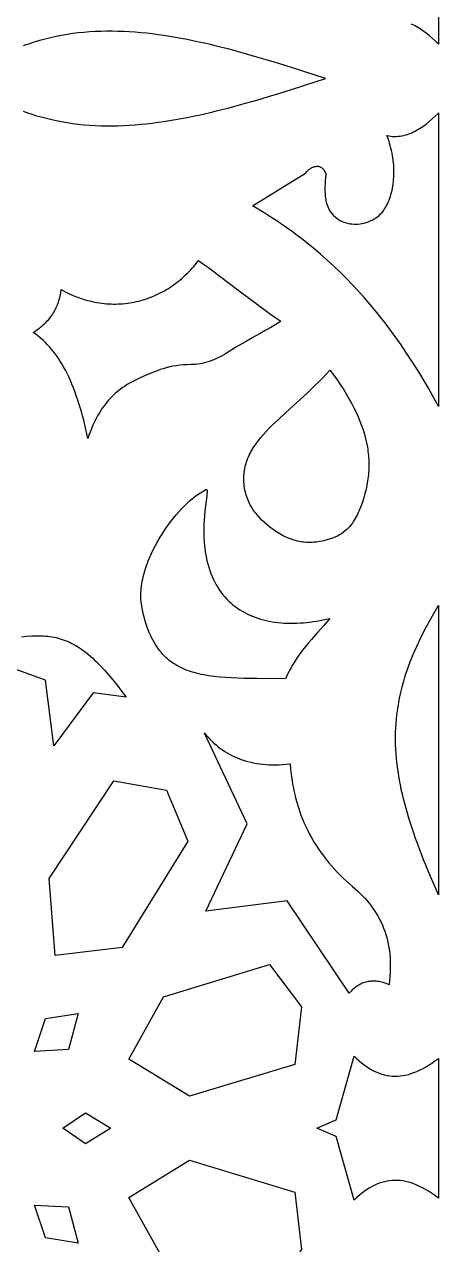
# Model space of a CAD drawing. Extents: x -575 to 575, y -425 to 425.
# Drawn here: x -468 to -435, y -176.4 to -79.3 of the extents above; entities that cross this region are included whole.
import ezdxf

# ---------------------------------------------------------------- set-up
doc = ezdxf.new("R2010")
doc.units = 0
doc.layers.add('LAYER_1', color=18, linetype='CONTINUOUS')

msp = doc.modelspace()

# ---------------------------------------------------------------- linework, layer by layer
at = {"layer": 'LAYER_1'}
for points in [[(-435, -57.489), (-435, -80.874), (-435.042, -80.829), (-435.267, -80.606), (-435.5, -80.389), (-435.741, -80.18), (-435.99, -79.98), (-436.247, -79.793), (-436.377, -79.704), (-436.51, -79.62), (-436.644, -79.539), (-436.78, -79.463), (-436.917, -79.392), (-437.056, -79.325), (-437.196, -79.264)], [(-468.048, -80.983), (-467.834, -80.904), (-467.621, -80.828), (-467.406, -80.755), (-467.191, -80.685), (-466.976, -80.618), (-466.76, -80.554), (-466.327, -80.435), (-465.891, -80.327), (-465.454, -80.23), (-465.014, -80.143), (-464.573, -80.068), (-464.13, -80.002), (-463.686, -79.947), (-463.24, -79.901), (-462.792, -79.865), (-462.344, -79.839), (-461.893, -79.821), (-461.442, -79.812), (-460.989, -79.812), (-460.535, -79.82), (-460.08, -79.837), (-459.624, -79.861), (-459.167, -79.892), (-458.709, -79.931), (-458.251, -79.977), (-457.792, -80.03), (-457.332, -80.09), (-456.871, -80.155), (-456.411, -80.227), (-455.949, -80.305), (-455.488, -80.388), (-455.026, -80.477), (-454.564, -80.571), (-454.101, -80.669), (-453.639, -80.772), (-453.177, -80.88), (-452.715, -80.991), (-452.253, -81.106), (-451.791, -81.225), (-451.33, -81.348), (-450.408, -81.601), (-449.489, -81.865), (-448.572, -82.137), (-447.659, -82.416), (-446.749, -82.699), (-445.844, -82.984), (-444.042, -83.584), (-444.096, -83.602), (-444.042, -83.621), (-445.844, -84.221), (-446.749, -84.506), (-447.659, -84.789), (-448.572, -85.068), (-449.489, -85.34), (-450.408, -85.604), (-451.33, -85.857), (-451.791, -85.98), (-452.253, -86.099), (-452.715, -86.214), (-453.177, -86.325), (-453.639, -86.433), (-454.101, -86.536), (-454.564, -86.634), (-455.026, -86.728), (-455.488, -86.817), (-455.949, -86.9), (-456.411, -86.978), (-456.871, -87.049), (-457.332, -87.115), (-457.792, -87.175), (-458.251, -87.228), (-458.709, -87.274), (-459.167, -87.313), (-459.624, -87.344), (-460.08, -87.368), (-460.535, -87.384), (-460.989, -87.393), (-461.442, -87.393), (-461.893, -87.384), (-462.344, -87.366), (-462.792, -87.34), (-463.24, -87.304), (-463.686, -87.258), (-464.13, -87.203), (-464.573, -87.137), (-465.014, -87.062), (-465.454, -86.975), (-465.891, -86.878), (-466.327, -86.77), (-466.76, -86.651), (-466.976, -86.587), (-467.191, -86.52), (-467.406, -86.45), (-467.621, -86.377), (-467.834, -86.301), (-468.048, -86.222)], [(-468.201, -128.041), (-467.788, -128), (-467.391, -127.973), (-467.009, -127.962), (-466.824, -127.962), (-466.641, -127.967), (-466.462, -127.975), (-466.286, -127.988), (-466.112, -128.004), (-465.942, -128.026), (-465.773, -128.051), (-465.607, -128.081), (-465.444, -128.116), (-465.282, -128.156), (-465.122, -128.2), (-464.964, -128.249), (-464.807, -128.303), (-464.652, -128.362), (-464.498, -128.426), (-464.345, -128.495), (-464.193, -128.569), (-464.042, -128.649), (-463.892, -128.734), (-463.742, -128.825), (-463.592, -128.921), (-463.443, -129.023), (-463.293, -129.13), (-463.143, -129.243), (-462.993, -129.362), (-462.843, -129.487), (-462.692, -129.619), (-462.54, -129.756), (-462.387, -129.899), (-462.233, -130.049), (-461.921, -130.367), (-461.603, -130.712), (-461.277, -131.083), (-460.943, -131.481), (-460.598, -131.907), (-460.242, -132.362), (-459.874, -132.846), (-462.497, -132.495), (-465.635, -136.721), (-466.298, -131.508), (-474.191, -128.673)]]:
    msp.add_lwpolyline(points, dxfattribs=at)
for points in [[(-435, -109.716), (-435.149, -109.439), (-435.477, -108.846), (-435.812, -108.256), (-436.153, -107.671), (-436.503, -107.09), (-436.86, -106.514), (-437.225, -105.942), (-437.598, -105.376), (-437.98, -104.814), (-438.37, -104.258), (-438.77, -103.708), (-439.18, -103.163), (-439.599, -102.624), (-440.028, -102.091), (-440.468, -101.564), (-440.919, -101.044), (-441.38, -100.53), (-441.853, -100.023), (-442.337, -99.523), (-442.833, -99.03), (-443.342, -98.544), (-443.863, -98.065), (-444.396, -97.595), (-444.943, -97.132), (-445.503, -96.677), (-445.789, -96.453), (-446.077, -96.23), (-446.369, -96.01), (-446.665, -95.792), (-446.964, -95.576), (-447.267, -95.362), (-447.574, -95.151), (-447.884, -94.941), (-448.198, -94.734), (-448.516, -94.529), (-448.837, -94.326), (-449.163, -94.126), (-449.492, -93.928), (-449.825, -93.732), (-445.592, -91.142), (-445.541, -91.077), (-445.487, -91.015), (-445.432, -90.957), (-445.376, -90.903), (-445.318, -90.853), (-445.26, -90.807), (-445.201, -90.765), (-445.141, -90.727), (-445.08, -90.694), (-445.019, -90.665), (-444.959, -90.641), (-444.898, -90.621), (-444.837, -90.605), (-444.777, -90.595), (-444.717, -90.589), (-444.659, -90.588), (-444.601, -90.591), (-444.544, -90.6), (-444.489, -90.613), (-444.435, -90.632), (-444.382, -90.656), (-444.332, -90.685), (-444.283, -90.719), (-444.237, -90.759), (-444.193, -90.804), (-444.152, -90.854), (-444.113, -90.91), (-444.078, -90.972), (-444.045, -91.039), (-444.015, -91.112), (-443.989, -91.191), (-443.967, -91.276), (-443.997, -91.522), (-444.021, -91.758), (-444.038, -91.983), (-444.049, -92.199), (-444.054, -92.405), (-444.051, -92.602), (-444.043, -92.789), (-444.028, -92.967), (-444.007, -93.137), (-443.979, -93.298), (-443.945, -93.451), (-443.904, -93.595), (-443.858, -93.732), (-443.805, -93.861), (-443.745, -93.983), (-443.679, -94.097), (-443.579, -94.246), (-443.471, -94.383), (-443.355, -94.509), (-443.232, -94.624), (-443.102, -94.728), (-442.966, -94.822), (-442.825, -94.905), (-442.679, -94.977), (-442.528, -95.039), (-442.374, -95.09), (-442.217, -95.131), (-442.057, -95.162), (-441.895, -95.184), (-441.732, -95.195), (-441.568, -95.196), (-441.404, -95.188), (-441.24, -95.171), (-441.077, -95.144), (-440.915, -95.107), (-440.755, -95.062), (-440.598, -95.007), (-440.445, -94.943), (-440.294, -94.871), (-440.149, -94.79), (-440.008, -94.7), (-439.872, -94.602), (-439.743, -94.495), (-439.62, -94.38), (-439.505, -94.257), (-439.397, -94.126), (-439.298, -93.987), (-439.207, -93.84), (-439.136, -93.709), (-439.068, -93.573), (-439.005, -93.433), (-438.945, -93.288), (-438.89, -93.139), (-438.838, -92.986), (-438.79, -92.829), (-438.747, -92.668), (-438.708, -92.504), (-438.673, -92.336), (-438.643, -92.166), (-438.617, -91.992), (-438.595, -91.815), (-438.578, -91.635), (-438.566, -91.453), (-438.558, -91.269), (-438.555, -91.082), (-438.557, -90.894), (-438.564, -90.703), (-438.575, -90.511), (-438.591, -90.318), (-438.613, -90.123), (-438.639, -89.927), (-438.671, -89.73), (-438.708, -89.532), (-438.75, -89.333), (-438.798, -89.134), (-438.85, -88.935), (-438.909, -88.736), (-438.973, -88.537), (-439.042, -88.337), (-439.117, -88.139), (-438.964, -88.17), (-438.812, -88.193), (-438.66, -88.207), (-438.51, -88.213), (-438.36, -88.211), (-438.211, -88.201), (-438.062, -88.184), (-437.915, -88.16), (-437.769, -88.129), (-437.624, -88.091), (-437.48, -88.047), (-437.337, -87.997), (-437.196, -87.941), (-437.056, -87.88), (-436.917, -87.813), (-436.78, -87.742), (-436.644, -87.666), (-436.51, -87.585), (-436.377, -87.501), (-436.247, -87.412), (-435.99, -87.225), (-435.741, -87.025), (-435.5, -86.816), (-435.267, -86.599), (-435.042, -86.376), (-435, -86.331)], [(-453.724, -98.369), (-453.33, -98.654), (-452.528, -99.248), (-450.886, -100.496), (-450.053, -101.127), (-449.216, -101.749), (-448.798, -102.053), (-448.381, -102.351), (-447.964, -102.641), (-447.549, -102.921), (-447.755, -103.058), (-447.958, -103.187), (-448.367, -103.431), (-448.795, -103.672), (-449.262, -103.929), (-449.785, -104.219), (-450.384, -104.562), (-451.079, -104.975), (-451.468, -105.213), (-451.888, -105.475), (-452.053, -105.577), (-452.222, -105.673), (-452.393, -105.765), (-452.566, -105.851), (-452.741, -105.931), (-452.918, -106.006), (-453.096, -106.075), (-453.275, -106.137), (-453.455, -106.193), (-453.634, -106.242), (-453.814, -106.284), (-453.993, -106.319), (-454.172, -106.346), (-454.349, -106.365), (-454.525, -106.376), (-454.699, -106.379), (-455.015, -106.383), (-455.318, -106.399), (-455.609, -106.425), (-455.89, -106.463), (-456.162, -106.509), (-456.425, -106.565), (-456.681, -106.629), (-456.93, -106.701), (-457.174, -106.779), (-457.413, -106.864), (-457.649, -106.954), (-457.883, -107.049), (-458.349, -107.251), (-458.817, -107.463), (-459.131, -107.613), (-459.439, -107.773), (-459.741, -107.946), (-459.889, -108.038), (-460.036, -108.134), (-460.182, -108.234), (-460.325, -108.338), (-460.467, -108.447), (-460.606, -108.561), (-460.744, -108.681), (-460.88, -108.805), (-461.014, -108.936), (-461.146, -109.072), (-461.276, -109.215), (-461.403, -109.364), (-461.528, -109.52), (-461.651, -109.682), (-461.772, -109.852), (-461.89, -110.029), (-462.006, -110.214), (-462.12, -110.407), (-462.23, -110.608), (-462.339, -110.818), (-462.444, -111.036), (-462.547, -111.263), (-462.647, -111.5), (-462.745, -111.746), (-462.839, -112.001), (-462.931, -112.267), (-463.006, -111.894), (-463.085, -111.527), (-463.167, -111.167), (-463.253, -110.813), (-463.342, -110.465), (-463.435, -110.124), (-463.531, -109.789), (-463.632, -109.461), (-463.736, -109.14), (-463.844, -108.826), (-463.955, -108.518), (-464.071, -108.218), (-464.191, -107.925), (-464.314, -107.639), (-464.442, -107.36), (-464.574, -107.088), (-464.71, -106.824), (-464.85, -106.568), (-464.994, -106.319), (-465.143, -106.078), (-465.296, -105.844), (-465.453, -105.619), (-465.615, -105.401), (-465.782, -105.192), (-465.953, -104.991), (-466.128, -104.798), (-466.309, -104.613), (-466.493, -104.437), (-466.683, -104.269), (-466.878, -104.109), (-467.077, -103.959), (-467.281, -103.817), (-467.147, -103.733), (-467.019, -103.647), (-466.895, -103.559), (-466.775, -103.47), (-466.66, -103.379), (-466.55, -103.287), (-466.444, -103.193), (-466.343, -103.097), (-466.245, -103), (-466.152, -102.902), (-466.064, -102.802), (-465.979, -102.701), (-465.898, -102.598), (-465.822, -102.494), (-465.749, -102.388), (-465.68, -102.282), (-465.615, -102.174), (-465.554, -102.064), (-465.496, -101.953), (-465.442, -101.842), (-465.391, -101.728), (-465.344, -101.614), (-465.3, -101.499), (-465.26, -101.382), (-465.222, -101.264), (-465.188, -101.145), (-465.13, -100.904), (-465.083, -100.659), (-465.047, -100.41), (-464.858, -100.511), (-464.669, -100.608), (-464.48, -100.7), (-464.29, -100.787), (-464.1, -100.869), (-463.91, -100.947), (-463.719, -101.019), (-463.529, -101.087), (-463.338, -101.151), (-463.148, -101.209), (-462.958, -101.263), (-462.767, -101.312), (-462.577, -101.357), (-462.387, -101.397), (-462.197, -101.433), (-462.007, -101.464), (-461.818, -101.49), (-461.629, -101.512), (-461.441, -101.53), (-461.253, -101.543), (-461.065, -101.551), (-460.878, -101.556), (-460.692, -101.555), (-460.506, -101.551), (-460.321, -101.542), (-460.137, -101.529), (-459.953, -101.512), (-459.77, -101.49), (-459.588, -101.465), (-459.407, -101.435), (-459.227, -101.4), (-459.048, -101.362), (-458.87, -101.32), (-458.693, -101.273), (-458.517, -101.223), (-458.342, -101.168), (-458.169, -101.109), (-457.997, -101.047), (-457.826, -100.98), (-457.656, -100.909), (-457.488, -100.835), (-457.321, -100.756), (-457.156, -100.674), (-456.993, -100.588), (-456.831, -100.498), (-456.67, -100.404), (-456.511, -100.307), (-456.354, -100.205), (-456.199, -100.1), (-456.046, -99.991), (-455.894, -99.879), (-455.745, -99.763), (-455.597, -99.643), (-455.451, -99.52), (-455.307, -99.393), (-455.166, -99.262), (-455.026, -99.128), (-454.889, -98.991), (-454.754, -98.85), (-454.621, -98.705), (-454.491, -98.557), (-454.362, -98.406), (-454.237, -98.251), (-454.113, -98.093)], [(-443.361, -107.204), (-443.087, -107.588), (-442.828, -107.968), (-442.582, -108.344), (-442.351, -108.716), (-442.134, -109.085), (-441.931, -109.45), (-441.743, -109.811), (-441.568, -110.169), (-441.407, -110.525), (-441.26, -110.878), (-441.128, -111.228), (-441.009, -111.576), (-440.904, -111.922), (-440.812, -112.266), (-440.735, -112.608), (-440.671, -112.948), (-440.644, -113.118), (-440.621, -113.287), (-440.601, -113.457), (-440.584, -113.625), (-440.571, -113.794), (-440.561, -113.962), (-440.555, -114.131), (-440.552, -114.299), (-440.552, -114.467), (-440.556, -114.634), (-440.563, -114.802), (-440.573, -114.97), (-440.587, -115.137), (-440.604, -115.305), (-440.624, -115.472), (-440.648, -115.64), (-440.706, -115.975), (-440.776, -116.311), (-440.86, -116.647), (-440.957, -116.985), (-441.068, -117.323), (-441.191, -117.662), (-441.328, -118.003), (-441.396, -118.161), (-441.466, -118.311), (-441.538, -118.453), (-441.611, -118.588), (-441.686, -118.716), (-441.762, -118.838), (-441.839, -118.952), (-441.917, -119.06), (-441.995, -119.162), (-442.075, -119.258), (-442.155, -119.348), (-442.236, -119.433), (-442.318, -119.512), (-442.4, -119.587), (-442.564, -119.721), (-442.729, -119.838), (-442.893, -119.938), (-443.055, -120.025), (-443.216, -120.1), (-443.373, -120.165), (-443.527, -120.221), (-443.819, -120.314), (-443.978, -120.36), (-444.137, -120.401), (-444.294, -120.436), (-444.451, -120.465), (-444.606, -120.49), (-444.76, -120.509), (-444.913, -120.523), (-445.065, -120.532), (-445.216, -120.536), (-445.366, -120.535), (-445.515, -120.529), (-445.663, -120.517), (-445.81, -120.501), (-445.956, -120.48), (-446.101, -120.454), (-446.245, -120.424), (-446.388, -120.388), (-446.53, -120.348), (-446.671, -120.304), (-446.812, -120.254), (-446.951, -120.2), (-447.09, -120.142), (-447.227, -120.079), (-447.364, -120.011), (-447.5, -119.939), (-447.635, -119.863), (-447.769, -119.782), (-447.902, -119.698), (-448.035, -119.608), (-448.167, -119.515), (-448.428, -119.316), (-448.65, -119.133), (-448.865, -118.944), (-449.07, -118.75), (-449.265, -118.55), (-449.448, -118.343), (-449.536, -118.236), (-449.62, -118.127), (-449.701, -118.017), (-449.779, -117.904), (-449.854, -117.788), (-449.925, -117.671), (-449.993, -117.551), (-450.056, -117.428), (-450.117, -117.303), (-450.173, -117.175), (-450.225, -117.044), (-450.273, -116.91), (-450.317, -116.773), (-450.356, -116.633), (-450.391, -116.49), (-450.422, -116.344), (-450.448, -116.194), (-450.469, -116.04), (-450.486, -115.884), (-450.497, -115.723), (-450.504, -115.559), (-450.505, -115.391), (-450.501, -115.242), (-450.492, -115.094), (-450.478, -114.949), (-450.459, -114.805), (-450.434, -114.662), (-450.405, -114.521), (-450.371, -114.382), (-450.332, -114.245), (-450.289, -114.108), (-450.241, -113.973), (-450.188, -113.839), (-450.132, -113.707), (-450.071, -113.575), (-450.006, -113.445), (-449.937, -113.315), (-449.864, -113.187), (-449.787, -113.059), (-449.706, -112.932), (-449.535, -112.681), (-449.349, -112.431), (-449.15, -112.184), (-448.939, -111.938), (-448.717, -111.693), (-448.484, -111.448), (-448.241, -111.203), (-447.989, -110.957), (-447.729, -110.709), (-447.187, -110.209), (-446.036, -109.169), (-445.441, -108.621), (-445.141, -108.338), (-444.841, -108.049), (-444.541, -107.752), (-444.241, -107.448), (-443.944, -107.136), (-443.649, -106.815)], [(-453.475, -116.323), (-453.462, -116.329), (-453.452, -116.339), (-453.444, -116.354), (-453.432, -116.399), (-453.428, -116.466), (-453.431, -116.559), (-453.442, -116.68), (-453.459, -116.83), (-453.515, -117.232), (-453.568, -117.629), (-453.612, -118.017), (-453.647, -118.395), (-453.672, -118.764), (-453.688, -119.124), (-453.695, -119.476), (-453.693, -119.818), (-453.683, -120.151), (-453.663, -120.475), (-453.636, -120.791), (-453.6, -121.098), (-453.556, -121.396), (-453.504, -121.685), (-453.444, -121.966), (-453.377, -122.239), (-453.302, -122.503), (-453.22, -122.759), (-453.13, -123.007), (-453.033, -123.246), (-452.929, -123.477), (-452.819, -123.7), (-452.701, -123.915), (-452.578, -124.123), (-452.447, -124.322), (-452.311, -124.514), (-452.168, -124.697), (-452.02, -124.873), (-451.865, -125.042), (-451.705, -125.203), (-451.54, -125.356), (-451.369, -125.502), (-451.192, -125.641), (-451.011, -125.772), (-450.825, -125.896), (-450.634, -126.013), (-450.438, -126.123), (-450.238, -126.226), (-450.033, -126.321), (-449.824, -126.41), (-449.611, -126.492), (-449.394, -126.568), (-449.174, -126.636), (-448.949, -126.698), (-448.721, -126.753), (-448.49, -126.802), (-448.256, -126.845), (-448.018, -126.881), (-447.778, -126.91), (-447.535, -126.934), (-447.289, -126.951), (-447.04, -126.962), (-446.789, -126.967), (-446.537, -126.966), (-446.282, -126.959), (-446.025, -126.946), (-445.766, -126.927), (-445.506, -126.903), (-445.244, -126.873), (-444.98, -126.837), (-444.716, -126.796), (-444.451, -126.749), (-444.184, -126.697), (-443.917, -126.64), (-443.649, -126.577), (-444.149, -127.146), (-444.644, -127.703), (-445.129, -128.258), (-445.365, -128.538), (-445.597, -128.822), (-445.823, -129.11), (-446.043, -129.405), (-446.255, -129.708), (-446.459, -130.019), (-446.655, -130.341), (-446.749, -130.506), (-446.841, -130.674), (-446.93, -130.846), (-447.017, -131.021), (-447.1, -131.2), (-447.181, -131.382), (-449.457, -131.375), (-449.989, -131.369), (-450.505, -131.36), (-451.007, -131.345), (-451.493, -131.324), (-451.965, -131.296), (-452.421, -131.258), (-452.862, -131.211), (-453.288, -131.152), (-453.699, -131.081), (-453.899, -131.041), (-454.095, -130.997), (-454.287, -130.949), (-454.476, -130.897), (-454.66, -130.842), (-454.841, -130.782), (-455.018, -130.718), (-455.191, -130.649), (-455.361, -130.576), (-455.526, -130.498), (-455.688, -130.415), (-455.846, -130.327), (-456, -130.234), (-456.151, -130.136), (-456.297, -130.031), (-456.44, -129.922), (-456.579, -129.806), (-456.714, -129.685), (-456.845, -129.557), (-456.972, -129.423), (-457.096, -129.283), (-457.215, -129.136), (-457.331, -128.982), (-457.443, -128.821), (-457.551, -128.654), (-457.656, -128.479), (-457.756, -128.297), (-457.853, -128.107), (-457.946, -127.91), (-458.035, -127.705), (-458.12, -127.492), (-458.201, -127.27), (-458.278, -127.041), (-458.352, -126.803), (-458.421, -126.557), (-458.487, -126.302), (-458.549, -126.038), (-458.607, -125.765), (-458.638, -125.593), (-458.663, -125.419), (-458.682, -125.244), (-458.695, -125.067), (-458.701, -124.89), (-458.702, -124.712), (-458.697, -124.533), (-458.687, -124.353), (-458.671, -124.173), (-458.65, -123.992), (-458.624, -123.811), (-458.593, -123.63), (-458.557, -123.448), (-458.517, -123.267), (-458.472, -123.085), (-458.423, -122.904), (-458.369, -122.723), (-458.312, -122.542), (-458.25, -122.362), (-458.185, -122.183), (-458.117, -122.004), (-458.045, -121.826), (-457.891, -121.473), (-457.725, -121.125), (-457.549, -120.782), (-457.363, -120.446), (-457.168, -120.116), (-456.967, -119.796), (-456.76, -119.484), (-456.547, -119.182), (-456.332, -118.891), (-456.114, -118.611), (-455.895, -118.344), (-455.675, -118.091), (-455.458, -117.852), (-455.242, -117.628), (-455.03, -117.42), (-454.824, -117.229), (-454.623, -117.055), (-454.429, -116.901), (-454.244, -116.766), (-454.068, -116.651), (-453.904, -116.558), (-453.819, -116.511), (-453.743, -116.465), (-453.617, -116.382), (-453.566, -116.351), (-453.524, -116.33), (-453.489, -116.322)], [(-435, -148.599), (-435.25, -148.04), (-435.648, -147.122), (-435.837, -146.673), (-436.019, -146.229), (-436.195, -145.792), (-436.365, -145.36), (-436.528, -144.934), (-436.684, -144.514), (-436.834, -144.099), (-436.978, -143.689), (-437.114, -143.283), (-437.244, -142.883), (-437.368, -142.487), (-437.485, -142.096), (-437.595, -141.709), (-437.698, -141.325), (-437.795, -140.946), (-437.885, -140.571), (-437.968, -140.199), (-438.044, -139.831), (-438.114, -139.466), (-438.176, -139.104), (-438.232, -138.745), (-438.281, -138.389), (-438.323, -138.035), (-438.358, -137.684), (-438.386, -137.335), (-438.408, -136.989), (-438.422, -136.644), (-438.429, -136.301), (-438.429, -135.959), (-438.422, -135.619), (-438.408, -135.281), (-438.387, -134.943), (-438.359, -134.606), (-438.323, -134.271), (-438.281, -133.935), (-438.231, -133.6), (-438.174, -133.266), (-438.11, -132.931), (-438.039, -132.597), (-437.96, -132.262), (-437.874, -131.927), (-437.781, -131.591), (-437.68, -131.255), (-437.572, -130.918), (-437.457, -130.579), (-437.334, -130.24), (-437.204, -129.899), (-437.067, -129.556), (-436.922, -129.212), (-436.769, -128.866), (-436.609, -128.517), (-436.441, -128.167), (-436.266, -127.814), (-436.084, -127.459), (-435.893, -127.101), (-435.696, -126.74), (-435.49, -126.376), (-435.277, -126.008), (-435.056, -125.638), (-435, -125.546)], [(-453.499, -135.88), (-453.352, -136.047), (-453.2, -136.208), (-453.044, -136.364), (-452.884, -136.514), (-452.72, -136.658), (-452.552, -136.797), (-452.38, -136.929), (-452.203, -137.056), (-452.022, -137.177), (-451.837, -137.292), (-451.647, -137.4), (-451.452, -137.503), (-451.253, -137.599), (-451.05, -137.688), (-450.841, -137.772), (-450.628, -137.848), (-450.41, -137.918), (-450.188, -137.982), (-449.96, -138.038), (-449.727, -138.088), (-449.49, -138.131), (-449.247, -138.167), (-448.999, -138.195), (-448.746, -138.217), (-448.487, -138.231), (-448.224, -138.238), (-447.955, -138.238), (-447.68, -138.23), (-447.4, -138.215), (-447.115, -138.192), (-446.824, -138.161), (-446.788, -138.57), (-446.744, -138.97), (-446.69, -139.363), (-446.628, -139.748), (-446.556, -140.126), (-446.477, -140.496), (-446.389, -140.86), (-446.292, -141.216), (-446.188, -141.565), (-446.075, -141.907), (-445.955, -142.242), (-445.827, -142.571), (-445.691, -142.893), (-445.548, -143.209), (-445.397, -143.518), (-445.24, -143.822), (-445.075, -144.119), (-444.903, -144.41), (-444.725, -144.696), (-444.54, -144.975), (-444.348, -145.249), (-444.15, -145.518), (-443.945, -145.781), (-443.735, -146.039), (-443.518, -146.291), (-443.296, -146.539), (-443.068, -146.782), (-442.834, -147.02), (-442.595, -147.253), (-442.35, -147.482), (-442.101, -147.706), (-441.846, -147.926), (-441.638, -148.106), (-441.436, -148.29), (-441.242, -148.478), (-441.054, -148.668), (-440.874, -148.862), (-440.7, -149.059), (-440.534, -149.26), (-440.375, -149.465), (-440.224, -149.673), (-440.08, -149.886), (-439.944, -150.102), (-439.815, -150.322), (-439.694, -150.547), (-439.581, -150.776), (-439.475, -151.009), (-439.377, -151.247), (-439.288, -151.489), (-439.206, -151.737), (-439.133, -151.988), (-439.067, -152.245), (-439.01, -152.507), (-438.961, -152.774), (-438.921, -153.046), (-438.889, -153.323), (-438.865, -153.605), (-438.851, -153.894), (-438.845, -154.187), (-438.847, -154.486), (-438.859, -154.792), (-438.879, -155.102), (-438.908, -155.419), (-438.947, -155.742), (-439.181, -155.651), (-439.41, -155.577), (-439.523, -155.547), (-439.634, -155.521), (-439.745, -155.5), (-439.854, -155.483), (-439.962, -155.471), (-440.069, -155.463), (-440.175, -155.46), (-440.28, -155.461), (-440.383, -155.467), (-440.485, -155.477), (-440.586, -155.491), (-440.686, -155.51), (-440.784, -155.534), (-440.882, -155.562), (-440.978, -155.595), (-441.073, -155.631), (-441.167, -155.673), (-441.26, -155.719), (-441.351, -155.769), (-441.441, -155.824), (-441.531, -155.883), (-441.619, -155.947), (-441.705, -156.015), (-441.791, -156.088), (-441.875, -156.165), (-441.958, -156.247), (-442.04, -156.333), (-442.121, -156.424), (-447.059, -149.064), (-453.525, -149.882), (-450.233, -142.931), (-453.643, -135.708)], [(-456.66, -140.259), (-454.96, -144.304), (-460.182, -152.78), (-465.537, -153.422), (-465.994, -147.276), (-460.859, -139.502)], [(-445.903, -157.517), (-446.441, -162.089), (-454.845, -164.621), (-459.667, -161.669), (-456.901, -156.705), (-448.456, -154.135)], [(-464.473, -160.91), (-467.163, -161.058), (-466.305, -158.446), (-463.697, -158.032)], [(-441.532, -161.629), (-441.333, -161.807), (-441.133, -161.972), (-440.933, -162.125), (-440.733, -162.267), (-440.532, -162.396), (-440.332, -162.514), (-440.13, -162.619), (-439.928, -162.712), (-439.725, -162.793), (-439.521, -162.862), (-439.316, -162.919), (-439.111, -162.964), (-438.903, -162.996), (-438.695, -163.017), (-438.485, -163.025), (-438.273, -163.021), (-438.06, -163.004), (-437.844, -162.976), (-437.627, -162.935), (-437.408, -162.881), (-437.187, -162.816), (-436.963, -162.737), (-436.737, -162.647), (-436.508, -162.544), (-436.277, -162.429), (-436.043, -162.301), (-435.806, -162.161), (-435.566, -162.008), (-435.323, -161.842), (-435.077, -161.665), (-435, -161.606), (-435, -172.737), (-435.077, -172.678), (-435.323, -172.501), (-435.566, -172.335), (-435.806, -172.182), (-436.043, -172.042), (-436.277, -171.914), (-436.508, -171.799), (-436.737, -171.696), (-436.963, -171.606), (-437.187, -171.527), (-437.408, -171.462), (-437.627, -171.408), (-437.844, -171.367), (-438.06, -171.339), (-438.273, -171.322), (-438.485, -171.318), (-438.695, -171.326), (-438.903, -171.347), (-439.111, -171.379), (-439.316, -171.424), (-439.521, -171.481), (-439.725, -171.55), (-439.928, -171.631), (-440.13, -171.724), (-440.332, -171.829), (-440.532, -171.947), (-440.733, -172.076), (-440.933, -172.218), (-441.133, -172.371), (-441.333, -172.536), (-441.532, -172.714), (-441.732, -172.903), (-443.167, -167.835), (-444.694, -167.171), (-443.167, -166.508), (-441.732, -161.44)], [(-461.091, -167.171), (-463.124, -168.412), (-464.914, -167.171), (-463.124, -165.931)], [(-446.441, -172.254), (-445.903, -176.826), (-448.456, -180.208), (-456.901, -177.638), (-459.667, -172.674), (-454.845, -169.722)], [(-464.473, -173.433), (-463.697, -176.311), (-466.305, -175.897), (-467.163, -173.285)]]:
    msp.add_lwpolyline(points, close=True, dxfattribs=at)

doc.saveas('drawing.dxf')
